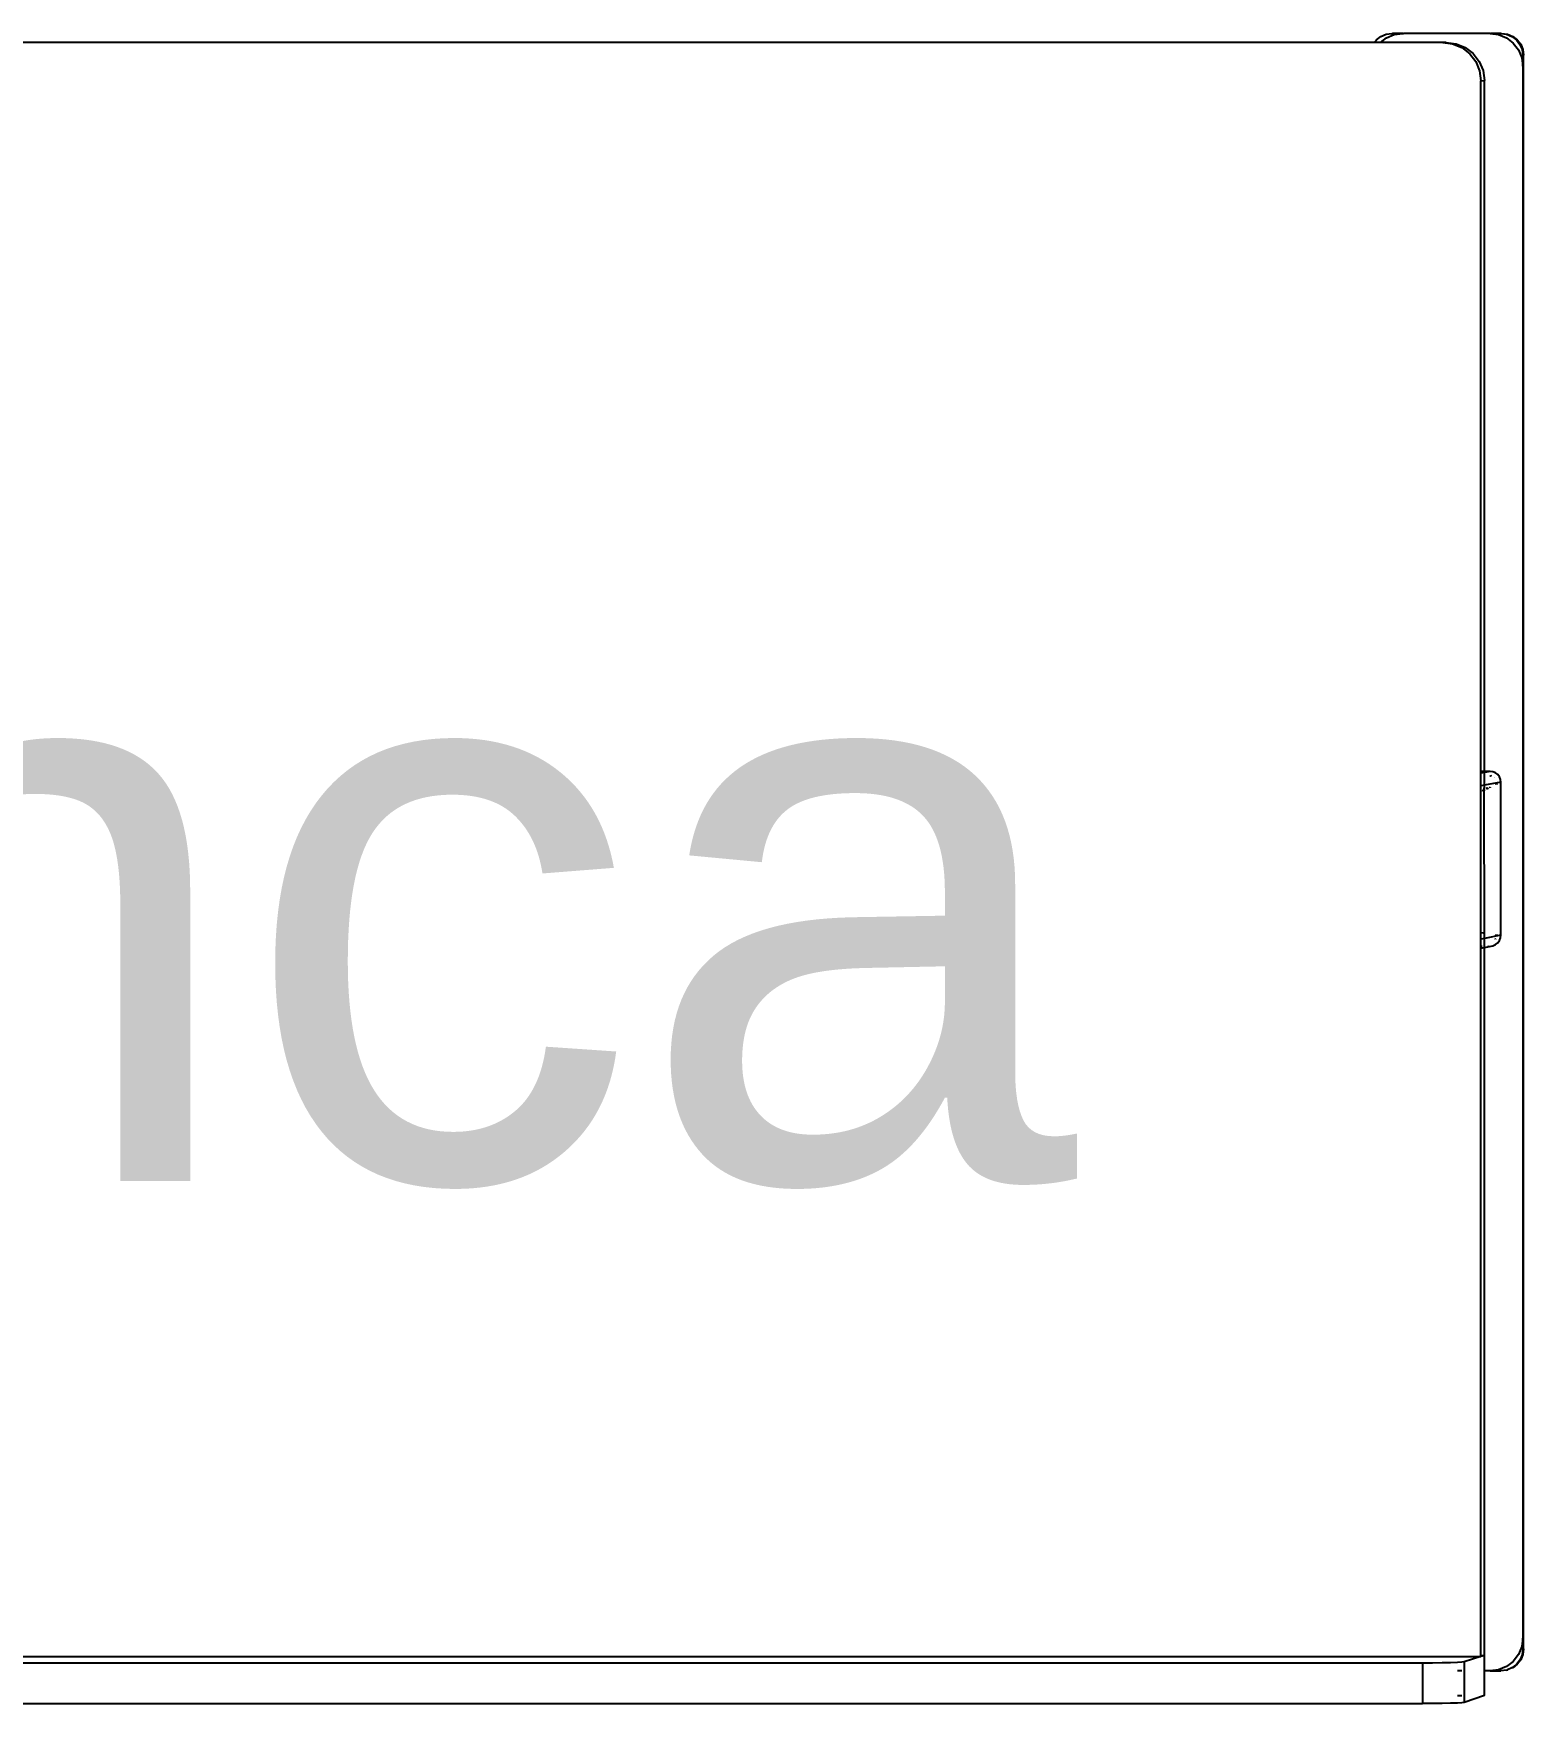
# Model space of a CAD drawing. Header units: metres. Extents: x -4.2 to 4.2, y -5.7 to 5.7.
# Drawn here: x -2.51 to -1.984, y -0.675 to -0.085 of the extents above; entities that cross this region are included whole.
import ezdxf

# ---------------------------------------------------------------- set-up
doc = ezdxf.new("R2010")
doc.units = ezdxf.units.M

msp = doc.modelspace()

# ---------------------------------------------------------------- linework, layer by layer
for p, q in [((-2.03682, -0.08851), (-2.03612, -0.0876)), ((-2.03612, -0.0876), (-2.03452, -0.08638)), ((-2.0347, -0.08851), (-2.03259, -0.08689)), ((-2.03452, -0.08638), (-2.03266, -0.08561)), ((-2.03266, -0.08561), (-2.03067, -0.08534)), ((-2.03259, -0.08689), (-2.0298, -0.08574)), ((-2.03067, -0.08534), (-2.03039, -0.08533)), ((-2.02681, -0.08534), (-2.03039, -0.08533)), ((-2.0298, -0.08574), (-2.02681, -0.08534)), ((-2.02681, -0.08534), (-2.02654, -0.08533)), ((-1.99596, -0.08534), (-2.02654, -0.08533)), ((-1.99596, -0.08534), (-1.99569, -0.08533)), ((-1.99596, -0.08534), (-1.99297, -0.08574)), ((-1.99211, -0.08534), (-1.99569, -0.08533)), ((-1.99297, -0.08574), (-1.99018, -0.08689)), ((-1.99211, -0.08534), (-1.99184, -0.08533)), ((-1.99211, -0.08534), (-1.99011, -0.08561)), ((-1.99184, -0.08533), (-1.98984, -0.0856)), ((-1.99018, -0.08689), (-1.98778, -0.08873)), ((-1.99011, -0.08561), (-1.98825, -0.08638)), ((-1.98984, -0.0856), (-1.98798, -0.08637)), ((-1.98825, -0.08638), (-1.98666, -0.0876)), ((-1.98798, -0.08637), (-1.98639, -0.08759)), ((-1.98666, -0.0876), (-1.98543, -0.0892)), ((-1.98639, -0.08759), (-1.98516, -0.08919)), ((-2.01269, -0.08857), (-3.09418, -0.08857)), ((-2.03682, -0.08851), (-2.92714, -0.08851)), ((-2.0347, -0.08851), (-2.03682, -0.08851)), ((-2.01143, -0.08851), (-2.0347, -0.08851)), ((-2.01269, -0.08857), (-2.01143, -0.08851)), ((-2.01269, -0.08857), (-2.0092, -0.08903)), ((-2.01143, -0.08851), (-2.00795, -0.08897)), ((-2.0092, -0.08903), (-2.00596, -0.09037)), ((-2.00795, -0.08897), (-2.00471, -0.09032)), ((-2.00596, -0.09037), (-2.00317, -0.09251)), ((-2.00471, -0.09032), (-2.00192, -0.09245)), ((-2.00317, -0.09251), (-2.00103, -0.0953)), ((-2.00192, -0.09245), (-1.99978, -0.09524)), ((-1.98778, -0.08873), (-1.98595, -0.09113)), ((-1.98595, -0.09113), (-1.98479, -0.09392)), ((-1.98543, -0.0892), (-1.98466, -0.09106)), ((-1.98516, -0.08919), (-1.98439, -0.09105)), ((-1.98479, -0.09392), (-1.9844, -0.09691)), ((-1.98466, -0.09106), (-1.9844, -0.09306)), ((-1.9844, -0.09306), (-1.98413, -0.09304)), ((-1.9844, -0.09487), (-1.9844, -0.09306)), ((-1.98439, -0.09105), (-1.98413, -0.09304)), ((-1.98413, -0.0969), (-1.98413, -0.09304)), ((-2.00103, -0.0953), (-1.99968, -0.09854)), ((-1.99978, -0.09524), (-1.99844, -0.09848)), ((-1.99968, -0.09854), (-1.99923, -0.10203)), ((-1.99844, -0.09848), (-1.99798, -0.10196)), ((-1.98413, -0.0969), (-1.9844, -0.09487)), ((-1.9844, -0.09691), (-1.9844, -0.09487)), ((-1.9844, -0.09691), (-1.98413, -0.0969)), ((-1.9844, -0.09691), (-1.9844, -0.65214)), ((-1.98413, -0.65205), (-1.98413, -0.0969)), ((-1.99924, -0.34599), (-1.99923, -0.10203)), ((-1.99923, -0.10203), (-1.99798, -0.10196)), ((-1.99798, -0.34599), (-1.99798, -0.10196)), ((-1.99798, -0.34599), (-1.99924, -0.34599)), ((-1.99924, -0.34656), (-1.99924, -0.34599)), ((-1.99798, -0.34634), (-1.99924, -0.34656)), ((-1.99924, -0.3511), (-1.99924, -0.34656)), ((-1.99596, -0.34599), (-1.99798, -0.34634)), ((-1.99596, -0.34599), (-1.99798, -0.34599)), ((-1.99798, -0.34634), (-1.99798, -0.34599)), ((-1.99798, -0.35088), (-1.99798, -0.34634)), ((-1.99601, -0.34754), (-1.99581, -0.34757)), ((-1.99497, -0.34612), (-1.99596, -0.34599)), ((-1.99569, -0.34749), (-1.99551, -0.34752)), ((-1.99404, -0.34651), (-1.99497, -0.34612)), ((-1.99324, -0.34712), (-1.99404, -0.34651)), ((-1.99262, -0.34792), (-1.99324, -0.34712)), ((-1.99224, -0.34885), (-1.99262, -0.34792)), ((-1.99798, -0.35088), (-1.99924, -0.3511)), ((-1.99924, -0.3527), (-1.99924, -0.3511)), ((-1.99924, -0.3527), (-1.99903, -0.35267)), ((-1.99924, -0.40304), (-1.99924, -0.3527)), ((-1.99897, -0.35265), (-1.99903, -0.35267)), ((-1.99875, -0.35266), (-1.99838, -0.35271)), ((-1.9986, -0.3526), (-1.99846, -0.35258)), ((-1.99846, -0.35258), (-1.99818, -0.35262)), ((-1.99826, -0.35275), (-1.99807, -0.35283)), ((-1.99802, -0.35264), (-1.99798, -0.35088)), ((-1.99802, -0.35264), (-1.99796, -0.35264)), ((-1.99798, -0.40502), (-1.99802, -0.35264)), ((-1.99211, -0.34985), (-1.99798, -0.35088)), ((-1.99796, -0.35264), (-1.99782, -0.3527)), ((-1.99745, -0.35186), (-1.99724, -0.35194)), ((-1.99716, -0.35176), (-1.99707, -0.35179)), ((-1.99714, -0.35175), (-1.99707, -0.35179)), ((-1.99713, -0.35198), (-1.99699, -0.35208)), ((-1.99707, -0.35179), (-1.99704, -0.35178)), ((-1.99707, -0.35179), (-1.997, -0.35184)), ((-1.99704, -0.35178), (-1.99697, -0.35183)), ((-1.99693, -0.35189), (-1.99679, -0.35199)), ((-1.99693, -0.35212), (-1.99682, -0.3522)), ((-1.9969, -0.35188), (-1.99677, -0.35197)), ((-1.99673, -0.35203), (-1.99662, -0.35211)), ((-1.99671, -0.35202), (-1.9966, -0.35209)), ((-1.99633, -0.35144), (-1.99621, -0.35152)), ((-1.99616, -0.35156), (-1.99604, -0.35164)), ((-1.99599, -0.35168), (-1.99596, -0.3517)), ((-1.99596, -0.3517), (-1.99592, -0.35175)), ((-1.99458, -0.34821), (-1.99454, -0.34825)), ((-1.99427, -0.34816), (-1.99424, -0.3482)), ((-1.99388, -0.35052), (-1.99388, -0.35057)), ((-1.99388, -0.3506), (-1.99388, -0.35065)), ((-1.99388, -0.35068), (-1.99388, -0.35073)), ((-1.99357, -0.3504), (-1.99357, -0.35058)), ((-1.99211, -0.34985), (-1.99224, -0.34885)), ((-1.99211, -0.40383), (-1.99211, -0.34985)), ((-1.99844, -0.40312), (-1.99924, -0.40304)), ((-1.99924, -0.40527), (-1.99924, -0.40304)), ((-1.99798, -0.40502), (-1.99924, -0.40527)), ((-1.99924, -0.40622), (-1.99924, -0.40527)), ((-1.99909, -0.40622), (-1.99924, -0.40622)), ((-1.99924, -0.40768), (-1.99924, -0.40622)), ((-1.99824, -0.40308), (-1.99844, -0.40312)), ((-1.99211, -0.40383), (-1.99798, -0.40502)), ((-1.99798, -0.40817), (-1.99798, -0.40502)), ((-1.99427, -0.40518), (-1.99432, -0.40525)), ((-1.99404, -0.40717), (-1.99324, -0.40655)), ((-1.99397, -0.40513), (-1.99402, -0.40519)), ((-1.99388, -0.40361), (-1.99388, -0.40383)), ((-1.99357, -0.40365), (-1.99357, -0.40383)), ((-1.99324, -0.40655), (-1.99262, -0.40576)), ((-1.99262, -0.40576), (-1.99224, -0.40483)), ((-1.99224, -0.40483), (-1.99211, -0.40383)), ((-1.99924, -0.40768), (-1.99877, -0.40768)), ((-1.99924, -0.40843), (-1.99924, -0.40768)), ((-1.99924, -0.40843), (-1.99798, -0.40817)), ((-1.99924, -0.6582), (-1.99924, -0.40843)), ((-1.99798, -0.40817), (-1.99497, -0.40755)), ((-1.99798, -0.6582), (-1.99798, -0.40817)), ((-1.99675, -0.40768), (-1.99657, -0.40768)), ((-1.99497, -0.40755), (-1.99404, -0.40717)), ((-1.9844, -0.65214), (-1.98479, -0.65513)), ((-1.9844, -0.65408), (-1.98413, -0.65205)), ((-1.98413, -0.65205), (-1.9844, -0.65214)), ((-1.9844, -0.65408), (-1.9844, -0.65214)), ((-1.9844, -0.65599), (-1.9844, -0.65408)), ((-1.98413, -0.6559), (-1.98413, -0.65205)), ((-3.10766, -0.65861), (-1.99923, -0.65861)), ((-2.00589, -0.66065), (-2.00753, -0.66075)), ((-2.00513, -0.66055), (-2.00589, -0.66065)), ((-1.99923, -0.65861), (-2.00513, -0.66055)), ((-2.00513, -0.66055), (-2.00513, -0.67485)), ((-1.99924, -0.6582), (-1.99798, -0.6582)), ((-1.99923, -0.65861), (-1.99924, -0.6582)), ((-1.99798, -0.6582), (-1.99923, -0.65861)), ((-1.99798, -0.6637), (-1.99798, -0.6582)), ((-1.98778, -0.66032), (-1.99018, -0.66215)), ((-1.98595, -0.65792), (-1.98778, -0.66032)), ((-1.98543, -0.65985), (-1.98666, -0.66145)), ((-1.98516, -0.65976), (-1.98639, -0.66136)), ((-1.98479, -0.65513), (-1.98595, -0.65792)), ((-1.98466, -0.65799), (-1.98543, -0.65985)), ((-1.98439, -0.6579), (-1.98516, -0.65976)), ((-1.9844, -0.65599), (-1.98466, -0.65799)), ((-1.9844, -0.65599), (-1.98413, -0.6559)), ((-1.98413, -0.6559), (-1.98439, -0.6579)), ((-2.01982, -0.66094), (-3.10514, -0.66094)), ((-2.01628, -0.66093), (-2.01982, -0.66094)), ((-2.01982, -0.66094), (-2.01982, -0.67524)), ((-2.0129, -0.66089), (-2.01628, -0.66093)), ((-2.00992, -0.66083), (-2.0129, -0.66089)), ((-2.00753, -0.66075), (-2.00992, -0.66083)), ((-2.00589, -0.6637), (-2.00753, -0.6637)), ((-1.99596, -0.6637), (-1.99798, -0.6637)), ((-1.99798, -0.67244), (-1.99798, -0.6637)), ((-1.99297, -0.66331), (-1.99596, -0.6637)), ((-1.99596, -0.6637), (-1.99211, -0.6637)), ((-1.99018, -0.66215), (-1.99297, -0.66331)), ((-1.99011, -0.66344), (-1.99211, -0.6637)), ((-1.99011, -0.66344), (-1.98984, -0.66335)), ((-1.98825, -0.66267), (-1.98984, -0.66335)), ((-1.98666, -0.66145), (-1.98825, -0.66267)), ((-1.98798, -0.66258), (-1.98825, -0.66267)), ((-1.98639, -0.66136), (-1.98798, -0.66258)), ((-2.00753, -0.67244), (-2.00589, -0.67244)), ((-1.99798, -0.67244), (-2.00513, -0.67485)), ((-3.10514, -0.67524), (-2.01982, -0.67524)), ((-2.01628, -0.67523), (-2.01982, -0.67524)), ((-2.0129, -0.67519), (-2.01628, -0.67523)), ((-2.00992, -0.67513), (-2.0129, -0.67519)), ((-2.00753, -0.67504), (-2.00992, -0.67513)), ((-2.00589, -0.67495), (-2.00753, -0.67504)), ((-2.00513, -0.67485), (-2.00589, -0.67495))]:
    msp.add_line(p, q)

# ---------------------------------------------------------------- texts
at = {"insert": (-2.56897, -0.39205), "char_height": 0.2, "width": 0.9994, "attachment_point": 5}
msp.add_mtext('{\\fArial|b0|i0|c0|p34;Blanca}', dxfattribs=at)

doc.saveas('drawing.dxf')
